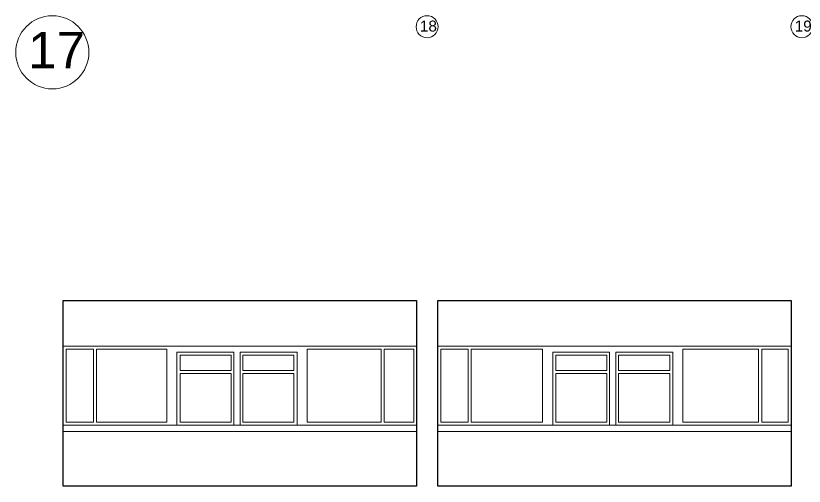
# Model space of a CAD drawing. Header units: millimetres. Extents: x -38 to 179, y -2 to 69.
# Drawn here: x 62.42 to 75.36, y 5.29 to 13.01 of the extents above; entities that cross this region are included whole.
import ezdxf

# ---------------------------------------------------------------- set-up
doc = ezdxf.new("R2010")
doc.units = ezdxf.units.MM
for name, color, linetype, lineweight in [('09 LETRA  EJES', 1, 'Continuous', 50), ('10 CIRCULO EJES', 5, 'Continuous', 15), ('A-PLAN5', 195, 'Continuous', 9)]:
    doc.layers.add(name, color=color, linetype=linetype, lineweight=lineweight)
doc.layers.add('A-PLAN 3', color=3, linetype='Continuous')
doc.styles.get("Standard").update_dxf_attribs({"font": 'arial.ttf'})

msp = doc.modelspace()

# ---------------------------------------------------------------- linework, layer by layer
at = {"layer": '10 CIRCULO EJES'}
for centre, radius in [((63.017, 12.409), 0.6), ((69.167, 12.829), 0.18), ((75.317, 12.829), 0.18)]:
    msp.add_circle(centre, radius, dxfattribs=at)
at = {"layer": 'A-PLAN 3'}
for points in [[(63.193, 8.338), (68.992, 8.338), (68.992, 5.29), (63.193, 5.29)], [(69.342, 8.338), (75.142, 8.338), (75.142, 5.29), (69.342, 5.29)]]:
    msp.add_lwpolyline(points, close=True, dxfattribs=at)
at = {"layer": 'A-PLAN5'}
for points in [[(63.193, 7.59), (68.992, 7.59), (68.992, 6.29), (63.193, 6.29)], [(63.193, 7.59), (68.992, 7.59), (68.992, 6.29), (63.193, 6.29)], [(63.243, 7.54), (63.693, 7.54), (63.693, 6.34), (63.243, 6.34)], [(63.743, 7.54), (64.898, 7.54), (64.898, 6.34), (63.743, 6.34)], [(68.413, 7.54), (67.198, 7.54), (67.198, 6.34), (68.413, 6.34)], [(68.947, 7.54), (68.463, 7.54), (68.463, 6.34), (68.947, 6.34)], [(69.342, 7.59), (75.142, 7.59), (75.142, 6.29), (69.342, 6.29)], [(69.342, 7.59), (75.142, 7.59), (75.142, 6.29), (69.342, 6.29)], [(69.392, 7.54), (69.842, 7.54), (69.842, 6.34), (69.392, 6.34)], [(69.892, 7.54), (71.063, 7.54), (71.063, 6.34), (69.892, 6.34)], [(74.608, 7.54), (73.363, 7.54), (73.363, 6.34), (74.608, 6.34)], [(75.092, 7.54), (74.658, 7.54), (74.658, 6.34), (75.092, 6.34)], [(65.063, 7.49), (65.998, 7.49), (65.998, 6.29), (65.063, 6.29)], [(65.953, 7.19), (65.113, 7.19), (65.113, 7.44), (65.953, 7.44)], [(66.098, 7.49), (67.033, 7.49), (67.033, 6.29), (66.098, 6.29)], [(66.143, 7.44), (66.983, 7.44), (66.983, 7.19), (66.143, 7.19)], [(71.228, 7.49), (72.163, 7.49), (72.163, 6.29), (71.228, 6.29)], [(72.118, 7.19), (71.278, 7.19), (71.278, 7.44), (72.118, 7.44)], [(72.263, 7.49), (73.198, 7.49), (73.198, 6.29), (72.263, 6.29)], [(72.308, 7.44), (73.148, 7.44), (73.148, 7.19), (72.308, 7.19)], [(65.113, 7.14), (65.953, 7.14), (65.953, 6.34), (65.113, 6.34)], [(66.143, 7.14), (66.983, 7.14), (66.983, 6.34), (66.143, 6.34)], [(71.278, 7.14), (72.118, 7.14), (72.118, 6.34), (71.278, 6.34)], [(72.308, 7.14), (73.148, 7.14), (73.148, 6.34), (72.308, 6.34)], [(68.992, 6.19), (63.193, 6.19), (63.193, 6.29), (68.992, 6.29)], [(75.142, 6.19), (69.342, 6.19), (69.342, 6.29), (75.142, 6.29)]]:
    msp.add_lwpolyline(points, close=True, dxfattribs=at)

# ---------------------------------------------------------------- texts
at = {"layer": '09 LETRA  EJES', "attachment_point": 1}
for s, insert, char_height, width in [('18', (69.049, 12.93), 0.18, 0.09617), ('19', (75.199, 12.93), 0.18, 0.09617), ('17', (62.622, 12.745), 0.6, 0.32056)]:
    msp.add_mtext(s, dxfattribs=dict(at, insert=insert, char_height=char_height, width=width))

doc.saveas('drawing.dxf')
